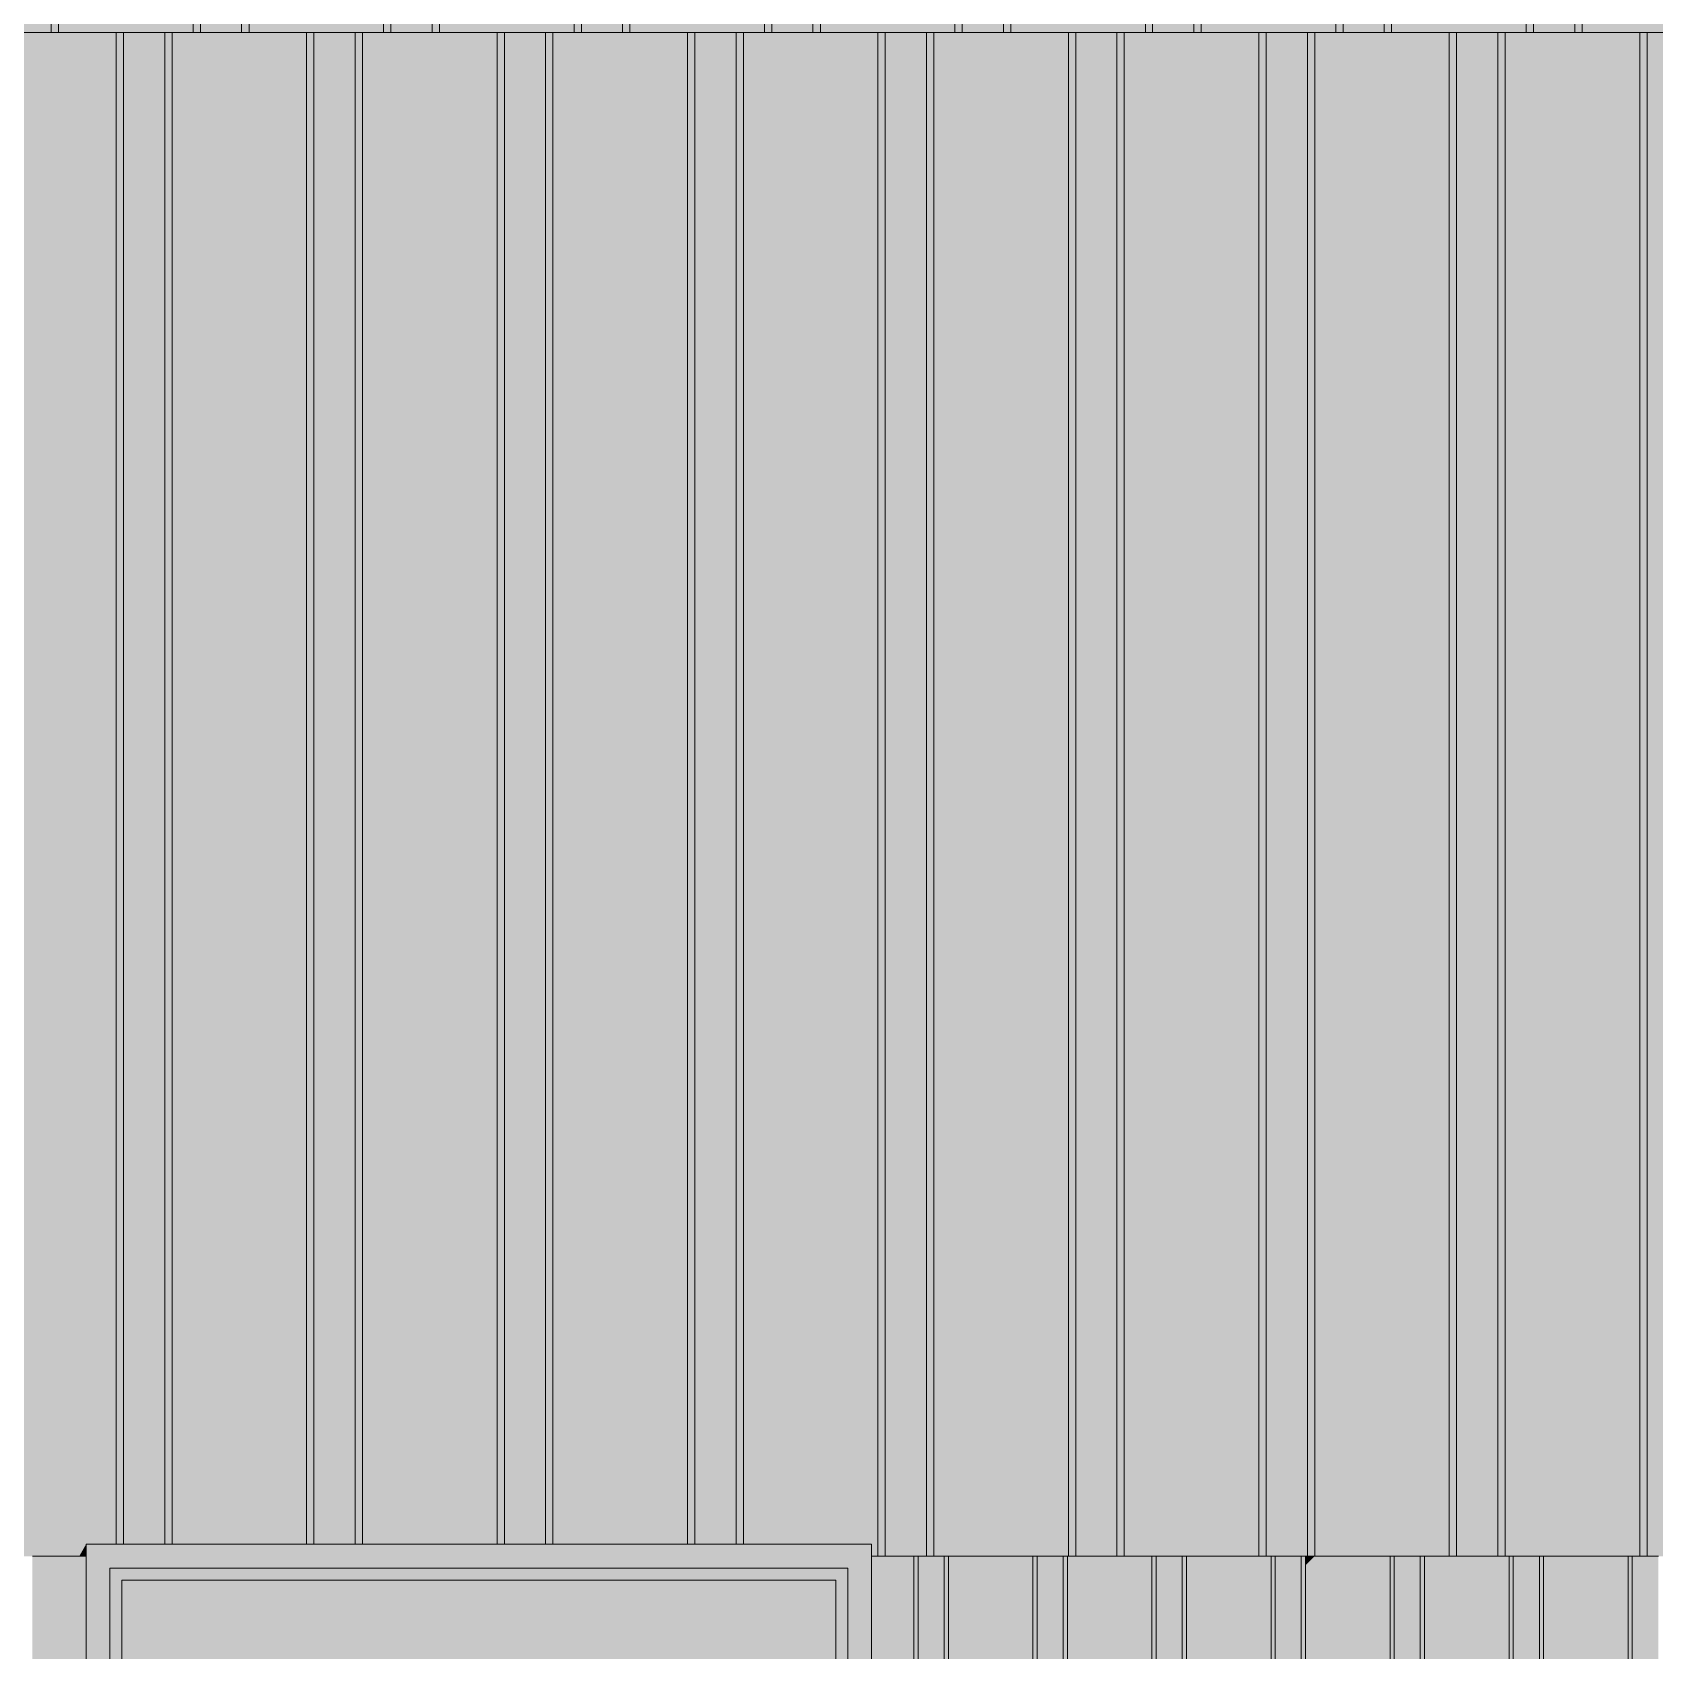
# Model space of a CAD drawing. Header units: millimetres. Extents: x 365175 to 2667127, y -330297 to -162108.
# Drawn here: x 2039701 to 2043109, y -322292 to -318894 of the extents above; entities that cross this region are included whole.
import ezdxf

# ---------------------------------------------------------------- set-up
doc = ezdxf.new("R2010")
doc.units = ezdxf.units.MM
doc.header["$MEASUREMENT"] = 0
doc.layers.add('Fenêtres ARCHICAD', color=7, linetype='Continuous')

# ---------------------------------------------------------------- blocks, each defined once
blk = doc.blocks.new('Élément de coupe_776_2', base_point=(2255931.7, -327094.4))
at = {"linetype": 'Continuous', "lineweight": 0, "true_color": 0x000000}
for points in [[(2039701.4, -322094.4), (2039701.4, -327094.4), (2039814.1, -327094.4), (2039814.1, -322094.4)], [(2039701.4, -327094.4), (2039814.1, -327094.4), (2039814.1, -322094.4), (2039701.4, -322094.4), (2039701.4, -322228.6), (2039722.8, -322228.6), (2039701.4, -322265.8)]]:
    blk.add_hatch(color=18, dxfattribs=at).paths.add_polyline_path(points)
blk = doc.blocks.new('Élément de coupe_795_2', base_point=(2255931.7, -327094.4))
at = {"layer": 'Fenêtres ARCHICAD', "linetype": 'Continuous', "lineweight": 0, "true_color": 0x000000}
for points in [[(2039814.1, -322069.4), (2039814.1, -327094.4), (2039839.1, -327094.4), (2039864.1, -327069.4), (2039864.1, -322119.4)], [(2039814.1, -322069.4), (2039864.1, -322119.4), (2041414.1, -322119.4), (2041464.1, -322069.4)], [(2041414.1, -327069.4), (2041439.1, -327094.4), (2041464.1, -327094.4), (2041464.1, -322069.4), (2041414.1, -322119.4)], [(2041414.1, -322119.4), (2039864.1, -322119.4), (2039864.1, -322144.4), (2039889.1, -322144.4), (2041389.1, -322144.4), (2041414.1, -322144.4)], [(2041414.1, -322119.4), (2039864.1, -322119.4), (2039864.1, -322144.4), (2039889.1, -322144.4), (2041389.1, -322144.4), (2041414.1, -322144.4)], [(2039864.1, -322144.4), (2039864.1, -327044.4), (2039889.1, -327044.4), (2039889.1, -322144.4)], [(2039864.1, -322144.4), (2039864.1, -322705.3), (2039889.1, -322705.3), (2039889.1, -322144.4)], [(2039889.1, -327044.4), (2041389.1, -327044.4), (2041389.1, -322144.4), (2039889.1, -322144.4)], [(2041389.1, -322144.4), (2039889.1, -322144.4), (2039889.1, -322723.6), (2041067.5, -322723.6), (2041067.5, -327044.4), (2041389.1, -327044.4)], [(2041389.1, -327044.4), (2041414.1, -327044.4), (2041414.1, -322144.4), (2041389.1, -322144.4)], [(2041389.1, -327044.4), (2041414.1, -327044.4), (2041414.1, -322144.4), (2041389.1, -322144.4)]]:
    blk.add_hatch(color=18, dxfattribs=at).paths.add_polyline_path(points)
at = {"layer": 'Fenêtres ARCHICAD', "color": 7, "linetype": 'Continuous', "lineweight": 5}
for p, q in [((2039814.1, -322069.4), (2039814.1, -327094.4)), ((2041464.1, -322069.4), (2039814.1, -322069.4)), ((2041464.1, -327094.4), (2041464.1, -322069.4)), ((2039864.1, -327069.4), (2039864.1, -322119.4)), ((2039864.1, -322119.4), (2041414.1, -322119.4)), ((2041414.1, -322119.4), (2041414.1, -327069.4)), ((2039889.1, -327044.4), (2039889.1, -322144.4)), ((2039889.1, -322144.4), (2041389.1, -322144.4)), ((2041389.1, -322144.4), (2041389.1, -327044.4))]:
    blk.add_line(p, q, dxfattribs=at)
blk = doc.blocks.new('Élément de coupe_803_2', base_point=(2255931.7, -327094.4))
at = {"linetype": 'Continuous', "lineweight": 0, "true_color": 0x000000}
for points in [[(2041553, -322094.4), (2041464.1, -322094.4), (2041464.1, -327094.4), (2041553, -327094.4)], [(2041464.1, -327094.4), (2041553, -327094.4), (2041553, -322094.4), (2041473.2, -322094.4), (2041473.2, -322128.5), (2041534.4, -322128.5), (2041464.1, -322257.7)], [(2041553, -322094.4), (2041553, -327094.4), (2041561.6, -327094.4), (2041561.6, -322094.4)], [(2041553, -322094.4), (2041553, -327094.4), (2041561.6, -327094.4), (2041561.6, -322094.4)], [(2041616.6, -327094.4), (2041616.6, -322094.4), (2041561.6, -322094.4), (2041561.6, -327094.4)], [(2041616.6, -322094.4), (2041616.6, -327094.4), (2041625.3, -327094.4), (2041625.3, -322094.4)], [(2041803, -327094.4), (2041803, -322094.4), (2041625.3, -322094.4), (2041625.3, -327094.4)], [(2041643.6, -327094.4), (2041803, -327094.4), (2041803, -322094.4), (2041643.6, -322387.3)], [(2041803, -322094.4), (2041803, -327094.4), (2041811.6, -327094.4), (2041811.6, -322094.4)], [(2041803, -322094.4), (2041803, -327094.4), (2041811.6, -327094.4), (2041811.6, -322094.4)], [(2041866.6, -327094.4), (2041866.6, -322094.4), (2041811.6, -322094.4), (2041811.6, -327094.4)], [(2041866.6, -322094.4), (2041866.6, -327094.4), (2041875.3, -327094.4), (2041875.3, -322094.4)], [(2041875.2, -322125.2), (2041875.3, -322128.5), (2041875.3, -322094.4), (2041875.2, -322094.4)], [(2042053, -327094.4), (2042053, -322094.4), (2041875.3, -322094.4), (2041875.3, -327094.4)], [(2041875.3, -322094.4), (2041875.3, -322128.5), (2041959.7, -322128.5), (2041994.8, -322094.4)], [(2042053, -322094.4), (2041893.6, -322387.3), (2041893.6, -327094.4), (2042053, -327094.4)], [(2042053, -322094.4), (2042053, -327094.4), (2042061.6, -327094.4), (2042061.6, -322094.4)], [(2042053, -322094.4), (2042053, -327094.4), (2042061.6, -327094.4), (2042061.6, -322094.4)], [(2042116.6, -327094.4), (2042116.6, -322094.4), (2042061.6, -322094.4), (2042061.6, -327094.4)], [(2042116.6, -322094.4), (2042116.6, -327094.4), (2042125.3, -327094.4), (2042125.3, -322094.4)], [(2042303, -327094.4), (2042303, -322094.4), (2042125.3, -322094.4), (2042125.3, -327094.4)], [(2042143.6, -322387.3), (2042143.6, -327094.4), (2042303, -327094.4), (2042303, -322094.4), (2042273.2, -322094.4), (2042273.2, -322128.5), (2042284.4, -322128.5)], [(2042303, -322094.4), (2042303, -327094.4), (2042311.6, -327094.4), (2042311.6, -322094.4)], [(2042303, -322094.4), (2042303, -327094.4), (2042311.6, -327094.4), (2042311.6, -322094.4)], [(2042366.6, -327094.4), (2042366.6, -322094.4), (2042311.6, -322094.4), (2042311.6, -327094.4)], [(2042366.6, -322094.4), (2042366.6, -327094.4), (2042375.3, -327094.4), (2042375.3, -322094.4)], [(2042374.3, -322094.4), (2042374.5, -322102.8), (2042375.3, -322113.4), (2042375.3, -322094.4)], [(2042553, -327094.4), (2042553, -322094.4), (2042375.3, -322094.4), (2042375.3, -327094.4)], [(2042375.3, -322094.4), (2042375.3, -322113.4), (2042394.8, -322094.4)], [(2042393.6, -327094.4), (2042553, -327094.4), (2042553, -322094.4), (2042393.6, -322387.3)], [(2042553, -322094.4), (2042553, -327094.4), (2042561.6, -327094.4), (2042561.6, -322094.4)], [(2042553, -322094.4), (2042553, -327094.4), (2042561.6, -327094.4), (2042561.6, -322094.4)], [(2042616.6, -327094.4), (2042616.6, -322094.4), (2042561.6, -322094.4), (2042561.6, -327094.4)], [(2042616.6, -322094.4), (2042616.6, -327094.4), (2042625.3, -327094.4), (2042625.3, -322094.4)], [(2042625.3, -322094.4), (2042625.3, -327094.4), (2042803, -327094.4), (2042803, -322094.4)], [(2042643.6, -322387.3), (2042643.6, -327094.4), (2042803, -327094.4), (2042803, -322094.4)], [(2042673.2, -322094.4), (2042673.2, -322128.5), (2042759.7, -322128.5), (2042794.8, -322094.4)], [(2042811.6, -327094.4), (2042811.6, -322094.4), (2042803, -322094.4), (2042803, -327094.4)], [(2042811.6, -327094.4), (2042811.6, -322094.4), (2042803, -322094.4), (2042803, -327094.4)], [(2042866.6, -327094.4), (2042866.6, -322094.4), (2042811.6, -322094.4), (2042811.6, -327094.4)], [(2042875.3, -327094.4), (2042875.3, -322094.4), (2042866.6, -322094.4), (2042866.6, -327094.4)], [(2043053, -327094.4), (2043053, -322094.4), (2042875.3, -322094.4), (2042875.3, -327094.4)], [(2042893.6, -327094.4), (2043053, -327094.4), (2043053, -322094.4), (2042893.6, -322387.3)], [(2043061.6, -327094.4), (2043061.6, -322094.4), (2043053, -322094.4), (2043053, -327094.4)], [(2043061.6, -327094.4), (2043061.6, -322094.4), (2043053, -322094.4), (2043053, -327094.4)], [(2043116.6, -327094.4), (2043116.6, -322094.4), (2043061.6, -322094.4), (2043061.6, -327094.4)]]:
    blk.add_hatch(color=18, dxfattribs=at).paths.add_polyline_path(points)
at = {"color": 7, "linetype": 'Continuous', "lineweight": 5}
for p, q in [((2041464.1, -322094.4), (2041477.4, -322094.4)), ((2041553, -327094.4), (2041553, -322094.4)), ((2041554, -322094.4), (2041561.6, -322094.4)), ((2041561.6, -327094.4), (2041561.6, -322094.4)), ((2041561.6, -322094.4), (2041616.6, -322094.4)), ((2041616.6, -327094.4), (2041616.6, -322094.4)), ((2041616.6, -322094.4), (2041625.3, -322094.4)), ((2041625.3, -327094.4), (2041625.3, -322094.4)), ((2041625.3, -322094.4), (2041803, -322094.4)), ((2041803, -327094.4), (2041803, -322094.4)), ((2041803, -322094.4), (2041811.6, -322094.4)), ((2041811.6, -327094.4), (2041811.6, -322094.4)), ((2041811.6, -322094.4), (2041866.6, -322094.4)), ((2041866.6, -327094.4), (2041866.6, -322094.4)), ((2041866.6, -322094.4), (2041875.3, -322094.4)), ((2041875.3, -327094.4), (2041875.3, -322094.4)), ((2041875.3, -322094.4), (2041877.4, -322094.4)), ((2041994.8, -322094.4), (2042053, -322094.4)), ((2042053, -327094.4), (2042053, -322094.4)), ((2042053, -322094.4), (2042061.6, -322094.4)), ((2042061.6, -327094.4), (2042061.6, -322094.4)), ((2042061.6, -322094.4), (2042116.6, -322094.4)), ((2042116.6, -327094.4), (2042116.6, -322094.4)), ((2042116.6, -322094.4), (2042125.3, -322094.4)), ((2042125.3, -327094.4), (2042125.3, -322094.4)), ((2042125.3, -322094.4), (2042277.4, -322094.4)), ((2042303, -327094.4), (2042303, -322094.4)), ((2042304, -322094.4), (2042311.6, -322094.4)), ((2042311.6, -327094.4), (2042311.6, -322094.4)), ((2042311.6, -322094.4), (2042366.6, -322094.4)), ((2042366.6, -327094.4), (2042366.6, -322094.4)), ((2042366.6, -322094.4), (2042374.3, -322094.4)), ((2042375.3, -327094.4), (2042375.3, -322094.4)), ((2042394.8, -322094.4), (2042553, -322094.4)), ((2042553, -327094.4), (2042553, -322094.4)), ((2042553, -322094.4), (2042561.6, -322094.4)), ((2042561.6, -327094.4), (2042561.6, -322094.4)), ((2042561.6, -322094.4), (2042616.6, -322094.4)), ((2042616.6, -327094.4), (2042616.6, -322094.4)), ((2042616.6, -322094.4), (2042625.3, -322094.4)), ((2042625.3, -327094.4), (2042625.3, -322094.4)), ((2042625.3, -322094.4), (2042677.4, -322094.4)), ((2042794.8, -322094.4), (2042803, -322094.4)), ((2042803, -327094.4), (2042803, -322094.4)), ((2042803, -322094.4), (2042811.6, -322094.4)), ((2042811.6, -327094.4), (2042811.6, -322094.4)), ((2042811.6, -322094.4), (2042866.6, -322094.4)), ((2042866.6, -327094.4), (2042866.6, -322094.4)), ((2042866.6, -322094.4), (2042875.3, -322094.4)), ((2042875.3, -327094.4), (2042875.3, -322094.4)), ((2042875.3, -322094.4), (2043053, -322094.4)), ((2043053, -327094.4), (2043053, -322094.4)), ((2043053, -322094.4), (2043061.6, -322094.4)), ((2043061.6, -327094.4), (2043061.6, -322094.4)), ((2043061.6, -322094.4), (2043116.6, -322094.4))]:
    blk.add_line(p, q, dxfattribs=at)
blk = doc.blocks.new('Élément de coupe_834_2', base_point=(2255931.7, -327094.4))
at = {"linetype": 'Continuous', "lineweight": 0, "true_color": 0x000000}
for points in [[(2039877.4, -318894.4), (2039594.8, -318894.4), (2039594.8, -322094.4), (2039814.1, -322094.4), (2039814.1, -322069.4), (2039877.4, -322069.4)], [(2039873.2, -322069.4), (2039877.4, -322069.4), (2039877.4, -318894.4), (2039873.2, -318928.5)], [(2039892.8, -318894.4), (2039877.4, -318894.4), (2039877.4, -322069.4), (2039892.8, -322069.4)], [(2039892.8, -318894.4), (2039877.4, -318894.4), (2039877.4, -322069.4), (2039892.8, -322069.4)], [(2039979.3, -318894.4), (2039892.8, -318894.4), (2039892.8, -322069.4), (2039979.3, -322069.4)], [(2039979.3, -322069.4), (2039994.8, -322069.4), (2039994.8, -318894.4), (2039979.3, -318894.4)], [(2040277.4, -318894.4), (2039994.8, -318894.4), (2039994.8, -322069.4), (2040277.4, -322069.4)], [(2040273.2, -318928.5), (2040273.2, -322069.4), (2040277.4, -322069.4), (2040277.4, -318894.4)], [(2040277.4, -322069.4), (2040292.8, -322069.4), (2040292.8, -318894.4), (2040277.4, -318894.4)], [(2040277.4, -322069.4), (2040292.8, -322069.4), (2040292.8, -318894.4), (2040277.4, -318894.4)], [(2040292.8, -322069.4), (2040379.3, -322069.4), (2040379.3, -318894.4), (2040292.8, -318894.4)], [(2040394.8, -318894.4), (2040379.3, -318894.4), (2040379.3, -322069.4), (2040394.8, -322069.4)], [(2040394.8, -322069.4), (2040677.4, -322069.4), (2040677.4, -318894.4), (2040394.8, -318894.4)], [(2040673.2, -318928.5), (2040673.2, -322069.4), (2040677.4, -322069.4), (2040677.4, -318894.4)], [(2040677.4, -322069.4), (2040692.8, -322069.4), (2040692.8, -318894.4), (2040677.4, -318894.4)], [(2040677.4, -322069.4), (2040692.8, -322069.4), (2040692.8, -318894.4), (2040677.4, -318894.4)], [(2040779.3, -318894.4), (2040692.8, -318894.4), (2040692.8, -322069.4), (2040779.3, -322069.4)], [(2040794.8, -318894.4), (2040779.3, -318894.4), (2040779.3, -322069.4), (2040794.8, -322069.4)], [(2040794.8, -322069.4), (2041077.4, -322069.4), (2041077.4, -318894.4), (2040794.8, -318894.4)], [(2041073.2, -318928.5), (2041073.2, -322069.4), (2041077.4, -322069.4), (2041077.4, -318894.4)], [(2041092.8, -318894.4), (2041077.4, -318894.4), (2041077.4, -322069.4), (2041092.8, -322069.4)], [(2041092.8, -318894.4), (2041077.4, -318894.4), (2041077.4, -322069.4), (2041092.8, -322069.4)], [(2041092.8, -322069.4), (2041179.3, -322069.4), (2041179.3, -318894.4), (2041092.8, -318894.4)], [(2041179.3, -322069.4), (2041194.8, -322069.4), (2041194.8, -318894.4), (2041179.3, -318894.4)], [(2041477.4, -318894.4), (2041194.8, -318894.4), (2041194.8, -322069.4), (2041464.1, -322069.4), (2041464.1, -322094.4), (2041477.4, -322094.4)], [(2041473.2, -318928.5), (2041473.2, -322094.4), (2041477.4, -322094.4), (2041477.4, -318894.4)], [(2041492.8, -318894.4), (2041477.4, -318894.4), (2041477.4, -322094.4), (2041492.8, -322094.4)], [(2041492.8, -318894.4), (2041477.4, -318894.4), (2041477.4, -322094.4), (2041492.8, -322094.4)], [(2041492.8, -322094.4), (2041579.3, -322094.4), (2041579.3, -318894.4), (2041492.8, -318894.4)], [(2041594.8, -318894.4), (2041579.3, -318894.4), (2041579.3, -322094.4), (2041594.8, -322094.4)], [(2041594.8, -322094.4), (2041877.4, -322094.4), (2041877.4, -318894.4), (2041594.8, -318894.4)], [(2041877.4, -318894.4), (2041873.2, -318928.5), (2041873.2, -322094.4), (2041877.4, -322094.4)], [(2041892.8, -318894.4), (2041877.4, -318894.4), (2041877.4, -322094.4), (2041892.8, -322094.4)], [(2041892.8, -318894.4), (2041877.4, -318894.4), (2041877.4, -322094.4), (2041892.8, -322094.4)], [(2041979.3, -318894.4), (2041892.8, -318894.4), (2041892.8, -322094.4), (2041979.3, -322094.4)], [(2041994.8, -318894.4), (2041979.3, -318894.4), (2041979.3, -322094.4), (2041994.8, -322094.4)], [(2041994.8, -322094.4), (2042277.4, -322094.4), (2042277.4, -318894.4), (2041994.8, -318894.4)], [(2042277.4, -318894.4), (2042273.2, -318928.5), (2042273.2, -322094.4), (2042277.4, -322094.4)], [(2042277.4, -318894.4), (2042277.4, -322094.4), (2042292.8, -322094.4), (2042292.8, -318894.4)], [(2042277.4, -318894.4), (2042277.4, -322094.4), (2042292.8, -322094.4), (2042292.8, -318894.4)], [(2042292.8, -322094.4), (2042379.3, -322094.4), (2042379.3, -318894.4), (2042292.8, -318894.4)], [(2042394.8, -318894.4), (2042379.3, -318894.4), (2042379.3, -322094.4), (2042394.8, -322094.4)], [(2042677.4, -318894.4), (2042394.8, -318894.4), (2042394.8, -322094.4), (2042677.4, -322094.4)], [(2042677.4, -318894.4), (2042673.2, -318928.5), (2042673.2, -322094.4), (2042677.4, -322094.4)], [(2042692.8, -318894.4), (2042677.4, -318894.4), (2042677.4, -322094.4), (2042692.8, -322094.4)], [(2042692.8, -318894.4), (2042677.4, -318894.4), (2042677.4, -322094.4), (2042692.8, -322094.4)], [(2042692.8, -318894.4), (2042692.8, -322094.4), (2042779.3, -322094.4), (2042779.3, -318894.4)], [(2042794.8, -322094.4), (2042794.8, -318894.4), (2042779.3, -318894.4), (2042779.3, -322094.4)], [(2043077.4, -322094.4), (2043077.4, -318894.4), (2042794.8, -318894.4), (2042794.8, -322094.4)], [(2043073.2, -322094.4), (2043077.4, -322094.4), (2043077.4, -318894.4), (2043073.2, -318928.5)], [(2043092.8, -322094.4), (2043092.8, -318894.4), (2043077.4, -318894.4), (2043077.4, -322094.4)], [(2043092.8, -322094.4), (2043092.8, -318894.4), (2043077.4, -318894.4), (2043077.4, -322094.4)], [(2043179.3, -322094.4), (2043179.3, -318894.4), (2043092.8, -318894.4), (2043092.8, -322094.4)], [(2039799.8, -322094.4), (2039814.1, -322094.4), (2039814.1, -322069.4)]]:
    blk.add_hatch(color=18, dxfattribs=at).paths.add_polyline_path(points)
at = {"color": 7, "linetype": 'Continuous', "lineweight": 5}
for p, q in [((2039594.8, -318894.4), (2039877.4, -318894.4)), ((2039877.4, -322069.4), (2039877.4, -318894.4)), ((2039877.4, -318894.4), (2039892.8, -318894.4)), ((2039892.8, -322069.4), (2039892.8, -318894.4)), ((2039892.8, -318894.4), (2039979.3, -318894.4)), ((2039979.3, -322069.4), (2039979.3, -318894.4)), ((2039979.3, -318894.4), (2039994.8, -318894.4)), ((2039994.8, -322069.4), (2039994.8, -318894.4)), ((2039994.8, -318894.4), (2040277.4, -318894.4)), ((2040277.4, -322069.4), (2040277.4, -318894.4)), ((2040277.4, -318894.4), (2040292.8, -318894.4)), ((2040292.8, -322069.4), (2040292.8, -318894.4)), ((2040292.8, -318894.4), (2040379.3, -318894.4)), ((2040379.3, -322069.4), (2040379.3, -318894.4)), ((2040379.3, -318894.4), (2040394.8, -318894.4)), ((2040394.8, -322069.4), (2040394.8, -318894.4)), ((2040394.8, -318894.4), (2040677.4, -318894.4)), ((2040677.4, -322069.4), (2040677.4, -318894.4)), ((2040677.4, -318894.4), (2040692.8, -318894.4)), ((2040692.8, -322069.4), (2040692.8, -318894.4)), ((2040692.8, -318894.4), (2040779.3, -318894.4)), ((2040779.3, -322069.4), (2040779.3, -318894.4)), ((2040779.3, -318894.4), (2040794.8, -318894.4)), ((2040794.8, -322069.4), (2040794.8, -318894.4)), ((2040794.8, -318894.4), (2041077.4, -318894.4)), ((2041077.4, -322069.4), (2041077.4, -318894.4)), ((2041077.4, -318894.4), (2041092.8, -318894.4)), ((2041092.8, -322069.4), (2041092.8, -318894.4)), ((2041092.8, -318894.4), (2041179.3, -318894.4)), ((2041179.3, -322069.4), (2041179.3, -318894.4)), ((2041179.3, -318894.4), (2041194.8, -318894.4)), ((2041194.8, -322069.4), (2041194.8, -318894.4)), ((2041194.8, -318894.4), (2041477.4, -318894.4)), ((2041477.4, -322094.4), (2041477.4, -318894.4)), ((2041477.4, -318894.4), (2041492.8, -318894.4)), ((2041492.8, -322094.4), (2041492.8, -318894.4)), ((2041492.8, -318894.4), (2041579.3, -318894.4)), ((2041579.3, -322094.4), (2041579.3, -318894.4)), ((2041579.3, -318894.4), (2041594.8, -318894.4)), ((2041594.8, -322094.4), (2041594.8, -318894.4)), ((2041594.8, -318894.4), (2041877.4, -318894.4)), ((2041877.4, -322094.4), (2041877.4, -318894.4)), ((2041877.4, -318894.4), (2041892.8, -318894.4)), ((2041892.8, -322094.4), (2041892.8, -318894.4)), ((2041892.8, -318894.4), (2041979.3, -318894.4)), ((2041979.3, -322094.4), (2041979.3, -318894.4)), ((2041979.3, -318894.4), (2041994.8, -318894.4)), ((2041994.8, -322094.4), (2041994.8, -318894.4)), ((2041994.8, -318894.4), (2042277.4, -318894.4)), ((2042277.4, -322094.4), (2042277.4, -318894.4)), ((2042277.4, -318894.4), (2042292.8, -318894.4)), ((2042292.8, -322094.4), (2042292.8, -318894.4)), ((2042292.8, -318894.4), (2042379.3, -318894.4)), ((2042379.3, -322094.4), (2042379.3, -318894.4)), ((2042379.3, -318894.4), (2042394.8, -318894.4)), ((2042394.8, -322094.4), (2042394.8, -318894.4)), ((2042394.8, -318894.4), (2042677.4, -318894.4)), ((2042677.4, -322094.4), (2042677.4, -318894.4)), ((2042677.4, -318894.4), (2042692.8, -318894.4)), ((2042692.8, -322094.4), (2042692.8, -318894.4)), ((2042692.8, -318894.4), (2042779.3, -318894.4)), ((2042779.3, -322094.4), (2042779.3, -318894.4)), ((2042779.3, -318894.4), (2042794.8, -318894.4)), ((2042794.8, -322094.4), (2042794.8, -318894.4)), ((2042794.8, -318894.4), (2043077.4, -318894.4)), ((2043077.4, -322094.4), (2043077.4, -318894.4)), ((2043077.4, -318894.4), (2043092.8, -318894.4)), ((2043092.8, -322094.4), (2043092.8, -318894.4)), ((2043092.8, -318894.4), (2043179.3, -318894.4)), ((2039814.1, -322094.4), (2039701.4, -322094.4)), ((2041492.8, -322094.4), (2041477.4, -322094.4)), ((2041554, -322094.4), (2041492.8, -322094.4)), ((2041892.8, -322094.4), (2041877.4, -322094.4)), ((2041979.3, -322094.4), (2041892.8, -322094.4)), ((2041994.8, -322094.4), (2041979.3, -322094.4)), ((2042292.8, -322094.4), (2042277.4, -322094.4)), ((2042304, -322094.4), (2042292.8, -322094.4)), ((2042379.3, -322094.4), (2042374.3, -322094.4)), ((2042394.8, -322094.4), (2042379.3, -322094.4)), ((2042692.8, -322094.4), (2042677.4, -322094.4)), ((2042779.3, -322094.4), (2042692.8, -322094.4)), ((2042794.8, -322094.4), (2042779.3, -322094.4))]:
    blk.add_line(p, q, dxfattribs=at)
blk = doc.blocks.new('Élément de coupe_1161_2', base_point=(2255931.7, -327094.4))
at = {"linetype": 'Continuous', "lineweight": 0, "true_color": 0x000000}
for points in [[(2039654.4, -318894.4), (2039740.9, -318894.4), (2039740.9, -308594.4), (2039654.4, -308594.4)], [(2039740.9, -318894.4), (2039756.4, -318894.4), (2039756.4, -308594.4), (2039740.9, -308594.4)], [(2039756.4, -318894.4), (2039877.4, -318894.4), (2040039, -318894.4), (2040039, -308594.4), (2039756.4, -308594.4)], [(2040039, -308594.4), (2040039, -318894.4), (2040054.4, -318894.4), (2040054.4, -308594.4)], [(2040039, -308594.4), (2040039, -318894.4), (2040054.4, -318894.4), (2040054.4, -308594.4)], [(2040054.4, -308594.4), (2040054.4, -318894.4), (2040140.9, -318894.4), (2040140.9, -308594.4)], [(2040140.9, -308594.4), (2040140.9, -318894.4), (2040156.4, -318894.4), (2040156.4, -308594.4)], [(2040156.4, -318894.4), (2040277.4, -318894.4), (2040439, -318894.4), (2040439, -308594.4), (2040156.4, -308594.4)], [(2040434.8, -318894.4), (2040439, -318894.4), (2040439, -308594.4), (2040434.8, -308628.5)], [(2040439, -308594.4), (2040439, -318894.4), (2040454.4, -318894.4), (2040454.4, -308594.4)], [(2040439, -308594.4), (2040439, -318894.4), (2040454.4, -318894.4), (2040454.4, -308594.4)], [(2040454.4, -308594.4), (2040454.4, -318894.4), (2040540.9, -318894.4), (2040540.9, -308594.4)], [(2040540.9, -308594.4), (2040540.9, -318894.4), (2040556.4, -318894.4), (2040556.4, -308594.4)], [(2040556.4, -318894.4), (2040677.4, -318894.4), (2040839, -318894.4), (2040839, -308594.4), (2040556.4, -308594.4)], [(2040834.8, -318894.4), (2040839, -318894.4), (2040839, -308594.4), (2040834.8, -308628.5)], [(2040839, -308594.4), (2040839, -318894.4), (2040854.4, -318894.4), (2040854.4, -308594.4)], [(2040839, -308594.4), (2040839, -318894.4), (2040854.4, -318894.4), (2040854.4, -308594.4)], [(2040854.4, -308594.4), (2040854.4, -318894.4), (2040940.9, -318894.4), (2040940.9, -308594.4)], [(2040940.9, -308594.4), (2040940.9, -318894.4), (2040956.4, -318894.4), (2040956.4, -308594.4)], [(2040956.4, -318894.4), (2041077.4, -318894.4), (2041239, -318894.4), (2041239, -308594.4), (2040956.4, -308594.4)], [(2041234.8, -318894.4), (2041239, -318894.4), (2041239, -308594.4), (2041234.8, -308628.5)], [(2041254.4, -308594.4), (2041239, -308594.4), (2041239, -318894.4), (2041254.4, -318894.4)], [(2041254.4, -308594.4), (2041239, -308594.4), (2041239, -318894.4), (2041254.4, -318894.4)], [(2041340.9, -308594.4), (2041254.4, -308594.4), (2041254.4, -318894.4), (2041340.9, -318894.4)], [(2041356.4, -308594.4), (2041340.9, -308594.4), (2041340.9, -318894.4), (2041356.4, -318894.4)], [(2041356.4, -318894.4), (2041477.4, -318894.4), (2041639, -318894.4), (2041639, -308594.4), (2041356.4, -308594.4)], [(2041634.8, -318894.4), (2041639, -318894.4), (2041639, -308594.4), (2041634.8, -308628.5)], [(2041639, -318894.4), (2041654.4, -318894.4), (2041654.4, -308594.4), (2041639, -308594.4)], [(2041639, -318894.4), (2041654.4, -318894.4), (2041654.4, -308594.4), (2041639, -308594.4)], [(2041654.4, -318894.4), (2041740.9, -318894.4), (2041740.9, -308594.4), (2041654.4, -308594.4)], [(2041740.9, -318894.4), (2041756.4, -318894.4), (2041756.4, -308594.4), (2041740.9, -308594.4)], [(2041756.4, -318894.4), (2041877.4, -318894.4), (2042039, -318894.4), (2042039, -308594.4), (2041756.4, -308594.4)], [(2042034.8, -318894.4), (2042039, -318894.4), (2042039, -308594.4), (2042034.8, -308628.5)], [(2042039, -318894.4), (2042054.4, -318894.4), (2042054.4, -308594.4), (2042039, -308594.4)], [(2042039, -318894.4), (2042054.4, -318894.4), (2042054.4, -308594.4), (2042039, -308594.4)], [(2042054.4, -318894.4), (2042140.9, -318894.4), (2042140.9, -308594.4), (2042054.4, -308594.4)], [(2042140.9, -318894.4), (2042156.4, -318894.4), (2042156.4, -308594.4), (2042140.9, -308594.4)], [(2042156.4, -318894.4), (2042277.4, -318894.4), (2042439, -318894.4), (2042439, -308594.4), (2042156.4, -308594.4)], [(2042434.8, -318894.4), (2042439, -318894.4), (2042439, -308594.4), (2042434.8, -308628.5)], [(2042439, -318894.4), (2042454.4, -318894.4), (2042454.4, -308594.4), (2042439, -308594.4)], [(2042439, -318894.4), (2042454.4, -318894.4), (2042454.4, -308594.4), (2042439, -308594.4)], [(2042454.4, -318894.4), (2042540.9, -318894.4), (2042540.9, -308594.4), (2042454.4, -308594.4)], [(2042540.9, -318894.4), (2042556.4, -318894.4), (2042556.4, -308594.4), (2042540.9, -308594.4)], [(2042556.4, -318894.4), (2042677.4, -318894.4), (2042839, -318894.4), (2042839, -308594.4), (2042556.4, -308594.4)], [(2042839, -318894.4), (2042854.4, -318894.4), (2042854.4, -308594.4), (2042839, -308594.4)], [(2042839, -318894.4), (2042854.4, -318894.4), (2042854.4, -308594.4), (2042839, -308594.4)], [(2042854.4, -318894.4), (2042940.9, -318894.4), (2042940.9, -308594.4), (2042854.4, -308594.4)], [(2042940.9, -318894.4), (2042956.4, -318894.4), (2042956.4, -308594.4), (2042940.9, -308594.4)], [(2042956.4, -318894.4), (2043077.4, -318894.4), (2043239, -318894.4), (2043239, -308594.4), (2042956.4, -308594.4)]]:
    blk.add_hatch(color=18, dxfattribs=at).paths.add_polyline_path(points)
at = {"color": 7, "linetype": 'Continuous', "lineweight": 5}
for p, q in [((2039740.9, -318894.4), (2039740.9, -308594.4)), ((2039756.4, -318894.4), (2039756.4, -308594.4)), ((2040039, -318894.4), (2040039, -308594.4)), ((2040054.4, -318894.4), (2040054.4, -308594.4)), ((2040140.9, -318894.4), (2040140.9, -308594.4)), ((2040156.4, -318894.4), (2040156.4, -308594.4)), ((2040439, -318894.4), (2040439, -308594.4)), ((2040454.4, -318894.4), (2040454.4, -308594.4)), ((2040540.9, -318894.4), (2040540.9, -308594.4)), ((2040556.4, -318894.4), (2040556.4, -308594.4)), ((2040839, -318894.4), (2040839, -308594.4)), ((2040854.4, -318894.4), (2040854.4, -308594.4)), ((2040940.9, -318894.4), (2040940.9, -308594.4)), ((2040956.4, -318894.4), (2040956.4, -308594.4)), ((2041239, -318894.4), (2041239, -308594.4)), ((2041254.4, -318894.4), (2041254.4, -308594.4)), ((2041340.9, -318894.4), (2041340.9, -308594.4)), ((2041356.4, -318894.4), (2041356.4, -308594.4)), ((2041639, -318894.4), (2041639, -308594.4)), ((2041654.4, -318894.4), (2041654.4, -308594.4)), ((2041740.9, -318894.4), (2041740.9, -308594.4)), ((2041756.4, -318894.4), (2041756.4, -308594.4)), ((2042039, -318894.4), (2042039, -308594.4)), ((2042054.4, -318894.4), (2042054.4, -308594.4)), ((2042140.9, -318894.4), (2042140.9, -308594.4)), ((2042156.4, -318894.4), (2042156.4, -308594.4)), ((2042439, -318894.4), (2042439, -308594.4)), ((2042454.4, -318894.4), (2042454.4, -308594.4)), ((2042540.9, -318894.4), (2042540.9, -308594.4)), ((2042556.4, -318894.4), (2042556.4, -308594.4)), ((2042839, -318894.4), (2042839, -308594.4)), ((2042854.4, -318894.4), (2042854.4, -308594.4)), ((2042940.9, -318894.4), (2042940.9, -308594.4)), ((2042956.4, -318894.4), (2042956.4, -308594.4))]:
    blk.add_line(p, q, dxfattribs=at)

msp = doc.modelspace()

# ---------------------------------------------------------------- block references
at = {"lineweight": 0}
for name in ['Élément de coupe_1161_2', 'Élément de coupe_834_2', 'Élément de coupe_776_2', 'Élément de coupe_803_2']:
    msp.add_blockref(name, (2255931.67, -327094.361), dxfattribs=at)
at = {"layer": 'Fenêtres ARCHICAD', "lineweight": 0}
msp.add_blockref('Élément de coupe_795_2', (2255931.67, -327094.361), dxfattribs=at)

doc.saveas('drawing.dxf')
